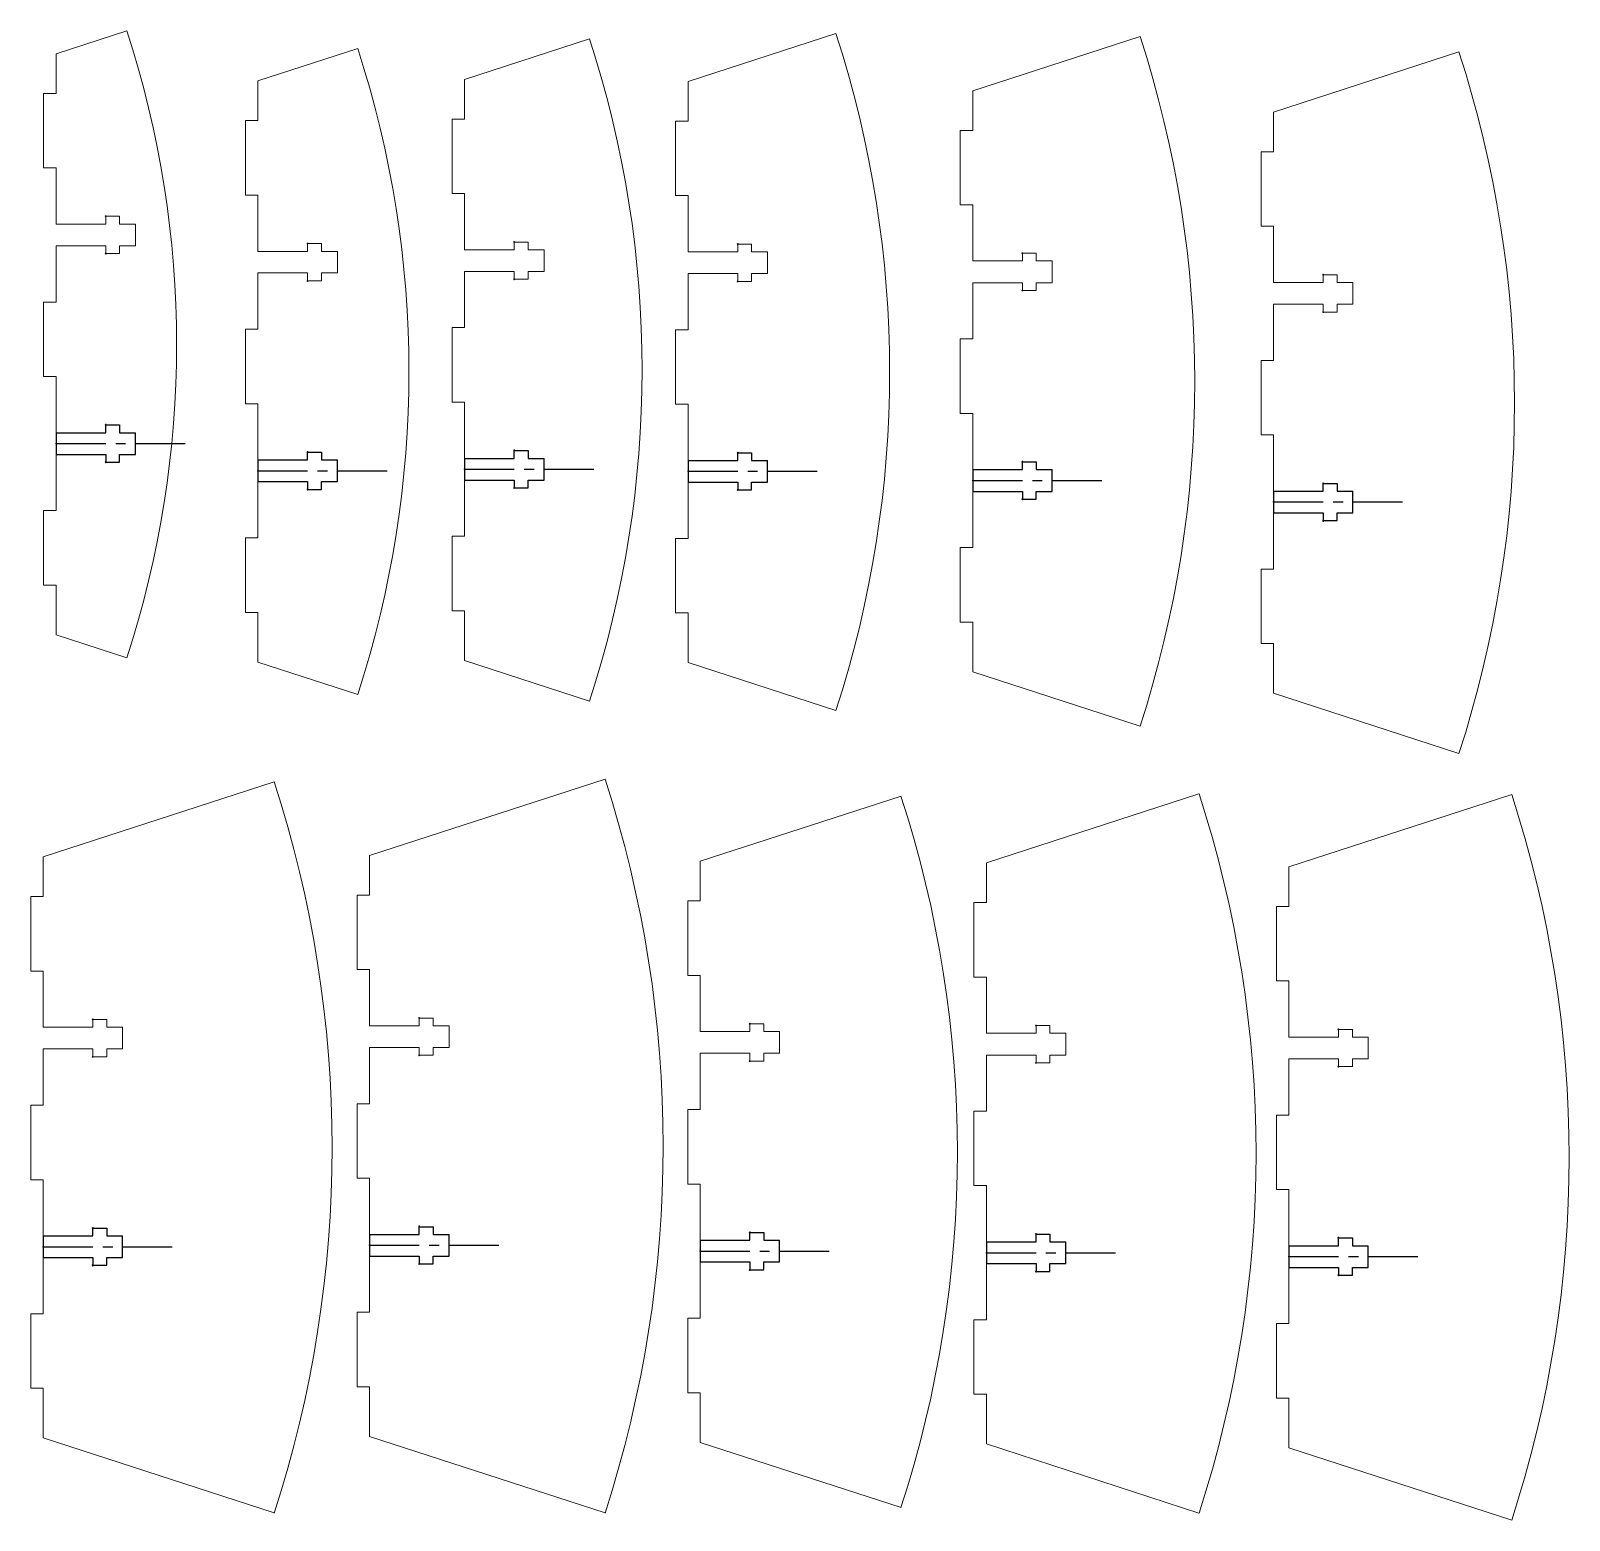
# Model space of a CAD drawing. Header units: inches. Extents: x 0.4 to 15.9, y 0.4 to 15.4.
import ezdxf

# ---------------------------------------------------------------- set-up
doc = ezdxf.new("R2010")
doc.units = ezdxf.units.IN
doc.header["$MEASUREMENT"] = 0
doc.header["$PDSIZE"] = -1
doc.linetypes.add('CENTERX2', pattern=[0.8, 0.5, -0.1, 0.1, -0.1])

msp = doc.modelspace()

# ---------------------------------------------------------------- linework, layer by layer
at = {"color": 7, "linetype": 'Continuous', "lineweight": 15}
for p, q in [((0.652, 15.197), (1.365, 15.428)), ((4.764, 14.938), (6.021, 15.347)), ((7.013, 14.917), (8.501, 15.401)), ((9.878, 14.825), (11.562, 15.372)), ((0.652, 15.197), (0.652, 14.798)), ((2.684, 14.923), (3.688, 15.249)), ((12.905, 14.608), (14.772, 15.215)), ((2.684, 14.923), (2.684, 14.524)), ((4.764, 14.938), (4.764, 14.54)), ((7.013, 14.917), (7.013, 14.519)), ((0.527, 14.048), (0.527, 14.798)), ((0.652, 14.798), (0.527, 14.798)), ((9.878, 14.825), (9.878, 14.426)), ((12.905, 14.608), (12.905, 14.21)), ((2.559, 13.774), (2.559, 14.524)), ((2.684, 14.524), (2.559, 14.524)), ((4.639, 13.79), (4.639, 14.54)), ((4.764, 14.54), (4.639, 14.54)), ((6.888, 13.769), (6.888, 14.519)), ((7.013, 14.519), (6.888, 14.519)), ((9.753, 13.676), (9.753, 14.426)), ((9.878, 14.426), (9.753, 14.426)), ((12.78, 13.46), (12.78, 14.21)), ((12.905, 14.21), (12.78, 14.21)), ((0.527, 14.048), (0.652, 14.048)), ((0.652, 14.048), (0.652, 13.482)), ((4.639, 13.79), (4.764, 13.79)), ((4.764, 13.79), (4.764, 13.224)), ((2.559, 13.774), (2.684, 13.774)), ((2.684, 13.774), (2.684, 13.208)), ((6.888, 13.769), (7.013, 13.769)), ((7.013, 13.769), (7.013, 13.203)), ((9.753, 13.676), (9.878, 13.676)), ((9.878, 13.676), (9.878, 13.111)), ((0.652, 13.482), (1.152, 13.482)), ((1.152, 13.482), (1.152, 13.556)), ((1.157, 13.561), (1.292, 13.561)), ((1.292, 13.561), (1.292, 13.482)), ((1.292, 13.482), (1.452, 13.482)), ((1.452, 13.482), (1.452, 13.264)), ((12.78, 13.46), (12.905, 13.46)), ((12.905, 13.46), (12.905, 12.894)), ((0.652, 13.264), (0.652, 12.698)), ((1.152, 13.264), (0.652, 13.264)), ((1.152, 13.191), (1.152, 13.264)), ((1.292, 13.186), (1.157, 13.186)), ((1.292, 13.264), (1.292, 13.186)), ((1.452, 13.264), (1.292, 13.264)), ((2.684, 13.208), (3.184, 13.208)), ((3.184, 13.208), (3.184, 13.281)), ((3.189, 13.286), (3.324, 13.286)), ((3.324, 13.286), (3.324, 13.208)), ((3.324, 13.208), (3.484, 13.208)), ((3.484, 13.208), (3.484, 12.99)), ((4.764, 13.224), (5.264, 13.224)), ((5.264, 13.224), (5.264, 13.297)), ((5.269, 13.302), (5.404, 13.302)), ((5.404, 13.302), (5.404, 13.224)), ((5.404, 13.224), (5.564, 13.224)), ((5.564, 13.224), (5.564, 13.005)), ((7.013, 13.203), (7.513, 13.203)), ((7.513, 13.203), (7.513, 13.276)), ((7.518, 13.281), (7.653, 13.281)), ((7.653, 13.281), (7.653, 13.203)), ((7.653, 13.203), (7.813, 13.203)), ((7.813, 13.203), (7.813, 12.984)), ((10.378, 13.111), (10.378, 13.184)), ((10.383, 13.189), (10.518, 13.189)), ((10.518, 13.189), (10.518, 13.111)), ((9.878, 13.111), (10.378, 13.111)), ((10.518, 13.111), (10.678, 13.111)), ((10.678, 13.111), (10.678, 12.892)), ((2.684, 12.99), (2.684, 12.424)), ((3.184, 12.99), (2.684, 12.99)), ((3.184, 12.916), (3.184, 12.99)), ((3.324, 12.911), (3.189, 12.911)), ((3.324, 12.99), (3.324, 12.911)), ((3.484, 12.99), (3.324, 12.99)), ((4.764, 13.005), (4.764, 12.44)), ((5.264, 13.005), (4.764, 13.005)), ((5.264, 12.932), (5.264, 13.005)), ((5.404, 12.927), (5.269, 12.927)), ((5.404, 13.005), (5.404, 12.927)), ((5.564, 13.005), (5.404, 13.005)), ((7.013, 12.984), (7.013, 12.419)), ((7.513, 12.984), (7.013, 12.984)), ((7.513, 12.911), (7.513, 12.984)), ((7.653, 12.906), (7.518, 12.906)), ((7.653, 12.984), (7.653, 12.906)), ((7.813, 12.984), (7.653, 12.984)), ((9.878, 12.892), (9.878, 12.326)), ((10.378, 12.892), (9.878, 12.892)), ((10.378, 12.819), (10.378, 12.892)), ((10.518, 12.892), (10.518, 12.814)), ((10.678, 12.892), (10.518, 12.892)), ((12.905, 12.894), (13.405, 12.894)), ((13.405, 12.894), (13.405, 12.967)), ((13.41, 12.972), (13.545, 12.972)), ((13.545, 12.972), (13.545, 12.894)), ((13.545, 12.894), (13.705, 12.894)), ((13.705, 12.894), (13.705, 12.675)), ((0.527, 11.948), (0.527, 12.698)), ((0.652, 12.698), (0.527, 12.698)), ((10.518, 12.814), (10.383, 12.814)), ((12.905, 12.675), (12.905, 12.11)), ((13.405, 12.675), (12.905, 12.675)), ((13.405, 12.602), (13.405, 12.675)), ((13.545, 12.597), (13.41, 12.597)), ((13.545, 12.675), (13.545, 12.597)), ((13.705, 12.675), (13.545, 12.675)), ((2.559, 11.674), (2.559, 12.424)), ((2.684, 12.424), (2.559, 12.424)), ((4.639, 11.69), (4.639, 12.44)), ((4.764, 12.44), (4.639, 12.44)), ((6.888, 11.669), (6.888, 12.419)), ((7.013, 12.419), (6.888, 12.419)), ((9.753, 11.576), (9.753, 12.326)), ((9.878, 12.326), (9.753, 12.326)), ((12.78, 11.36), (12.78, 12.11)), ((12.905, 12.11), (12.78, 12.11)), ((0.527, 11.948), (0.652, 11.948)), ((0.652, 11.948), (0.652, 11.382)), ((2.559, 11.674), (2.684, 11.674)), ((2.684, 11.674), (2.684, 11.108)), ((4.639, 11.69), (4.764, 11.69)), ((4.764, 11.69), (4.764, 11.124)), ((6.888, 11.669), (7.013, 11.669)), ((7.013, 11.669), (7.013, 11.103)), ((1.157, 11.461), (1.292, 11.461)), ((1.292, 11.461), (1.292, 11.382)), ((9.753, 11.576), (9.878, 11.576)), ((9.878, 11.576), (9.878, 11.011)), ((0.652, 11.382), (1.152, 11.382)), ((1.152, 11.382), (1.152, 11.456)), ((1.292, 11.382), (1.452, 11.382)), ((1.452, 11.382), (1.452, 11.164)), ((12.78, 11.36), (12.905, 11.36)), ((12.905, 11.36), (12.905, 10.794)), ((0.652, 11.164), (0.652, 10.598)), ((1.152, 11.164), (0.652, 11.164)), ((1.152, 11.091), (1.152, 11.164)), ((1.292, 11.164), (1.292, 11.086)), ((1.452, 11.164), (1.292, 11.164)), ((3.184, 11.108), (3.184, 11.181)), ((3.189, 11.186), (3.324, 11.186)), ((3.324, 11.186), (3.324, 11.108)), ((5.264, 11.124), (5.264, 11.197)), ((5.269, 11.202), (5.404, 11.202)), ((5.404, 11.202), (5.404, 11.124)), ((7.513, 11.103), (7.513, 11.176)), ((7.518, 11.181), (7.653, 11.181)), ((7.653, 11.181), (7.653, 11.103)), ((1.292, 11.086), (1.157, 11.086)), ((2.684, 11.108), (3.184, 11.108)), ((3.324, 11.108), (3.484, 11.108)), ((3.484, 11.108), (3.484, 10.89)), ((4.764, 11.124), (5.264, 11.124)), ((5.404, 11.124), (5.564, 11.124)), ((5.564, 11.124), (5.564, 10.905)), ((7.013, 11.103), (7.513, 11.103)), ((7.653, 11.103), (7.813, 11.103)), ((7.813, 11.103), (7.813, 10.884)), ((9.878, 11.011), (10.378, 11.011)), ((10.378, 11.011), (10.378, 11.084)), ((10.383, 11.089), (10.518, 11.089)), ((10.518, 11.089), (10.518, 11.011)), ((10.518, 11.011), (10.678, 11.011)), ((10.678, 11.011), (10.678, 10.792)), ((2.684, 10.89), (2.684, 10.324)), ((3.184, 10.89), (2.684, 10.89)), ((3.184, 10.816), (3.184, 10.89)), ((3.324, 10.89), (3.324, 10.811)), ((3.484, 10.89), (3.324, 10.89)), ((4.764, 10.905), (4.764, 10.34)), ((5.264, 10.905), (4.764, 10.905)), ((5.264, 10.832), (5.264, 10.905)), ((5.404, 10.905), (5.404, 10.827)), ((5.564, 10.905), (5.404, 10.905)), ((7.013, 10.884), (7.013, 10.319)), ((7.513, 10.884), (7.013, 10.884)), ((7.513, 10.811), (7.513, 10.884)), ((7.653, 10.884), (7.653, 10.806)), ((7.813, 10.884), (7.653, 10.884)), ((13.405, 10.794), (13.405, 10.867)), ((13.41, 10.872), (13.545, 10.872)), ((13.545, 10.872), (13.545, 10.794)), ((3.324, 10.811), (3.189, 10.811)), ((5.404, 10.827), (5.269, 10.827)), ((7.653, 10.806), (7.518, 10.806)), ((9.878, 10.792), (9.878, 10.226)), ((10.378, 10.792), (9.878, 10.792)), ((10.378, 10.719), (10.378, 10.792)), ((10.518, 10.714), (10.383, 10.714)), ((10.518, 10.792), (10.518, 10.714)), ((10.678, 10.792), (10.518, 10.792)), ((12.905, 10.794), (13.405, 10.794)), ((13.545, 10.794), (13.705, 10.794)), ((13.705, 10.794), (13.705, 10.575)), ((0.527, 9.848), (0.527, 10.598)), ((0.652, 10.598), (0.527, 10.598)), ((12.905, 10.575), (12.905, 10.01)), ((13.405, 10.575), (12.905, 10.575)), ((13.405, 10.502), (13.405, 10.575)), ((13.545, 10.575), (13.545, 10.497)), ((13.705, 10.575), (13.545, 10.575)), ((13.545, 10.497), (13.41, 10.497)), ((2.559, 9.574), (2.559, 10.324)), ((2.684, 10.324), (2.559, 10.324)), ((4.639, 9.59), (4.639, 10.34)), ((4.764, 10.34), (4.639, 10.34)), ((6.888, 9.569), (6.888, 10.319)), ((7.013, 10.319), (6.888, 10.319)), ((9.753, 9.476), (9.753, 10.226)), ((9.878, 10.226), (9.753, 10.226)), ((12.78, 9.26), (12.78, 10.01)), ((12.905, 10.01), (12.78, 10.01)), ((0.527, 9.848), (0.652, 9.848)), ((0.652, 9.848), (0.652, 9.348)), ((2.559, 9.574), (2.684, 9.574)), ((2.684, 9.574), (2.684, 9.074)), ((4.639, 9.59), (4.764, 9.59)), ((4.764, 9.59), (4.764, 9.09)), ((6.888, 9.569), (7.013, 9.569)), ((7.013, 9.569), (7.013, 9.069)), ((9.753, 9.476), (9.878, 9.476)), ((9.878, 9.476), (9.878, 8.976)), ((0.652, 9.348), (1.365, 9.116)), ((12.78, 9.26), (12.905, 9.26)), ((12.905, 9.26), (12.905, 8.76)), ((2.684, 9.074), (3.688, 8.748)), ((4.764, 9.09), (6.021, 8.681)), ((7.013, 9.069), (8.501, 8.585)), ((9.878, 8.976), (11.562, 8.429)), ((12.905, 8.76), (14.772, 8.153)), ((0.522, 7.112), (2.847, 7.867)), ((3.807, 7.126), (6.177, 7.896)), ((10.015, 7.051), (12.155, 7.747)), ((7.134, 7.068), (9.156, 7.725)), ((13.059, 7.012), (15.303, 7.742)), ((3.807, 7.126), (3.807, 6.728)), ((0.522, 7.112), (0.522, 6.713)), ((7.134, 7.068), (7.134, 6.669)), ((10.015, 7.051), (10.015, 6.653)), ((13.059, 7.012), (13.059, 6.614)), ((0.397, 5.963), (0.397, 6.713)), ((0.522, 6.713), (0.397, 6.713)), ((3.682, 5.978), (3.682, 6.728)), ((3.807, 6.728), (3.682, 6.728)), ((7.009, 5.919), (7.009, 6.669)), ((7.134, 6.669), (7.009, 6.669)), ((9.89, 5.903), (9.89, 6.653)), ((10.015, 6.653), (9.89, 6.653)), ((12.934, 5.864), (12.934, 6.614)), ((13.059, 6.614), (12.934, 6.614)), ((0.397, 5.963), (0.522, 5.963)), ((0.522, 5.963), (0.522, 5.398)), ((3.682, 5.978), (3.807, 5.978)), ((3.807, 5.978), (3.807, 5.412)), ((7.009, 5.919), (7.134, 5.919)), ((7.134, 5.919), (7.134, 5.353)), ((9.89, 5.903), (10.015, 5.903)), ((10.015, 5.903), (10.015, 5.337)), ((12.934, 5.864), (13.059, 5.864)), ((13.059, 5.864), (13.059, 5.298)), ((1.022, 5.398), (1.022, 5.471)), ((1.027, 5.476), (1.162, 5.476)), ((1.162, 5.476), (1.162, 5.398)), ((4.307, 5.412), (4.307, 5.485)), ((4.312, 5.49), (4.447, 5.49)), ((4.447, 5.49), (4.447, 5.412)), ((7.634, 5.353), (7.634, 5.427)), ((7.639, 5.432), (7.774, 5.432)), ((7.774, 5.432), (7.774, 5.353)), ((0.522, 5.398), (1.022, 5.398)), ((1.162, 5.398), (1.322, 5.398)), ((1.322, 5.398), (1.322, 5.179)), ((3.807, 5.412), (4.307, 5.412)), ((4.447, 5.412), (4.607, 5.412)), ((4.607, 5.412), (4.607, 5.193)), ((7.134, 5.353), (7.634, 5.353)), ((7.774, 5.353), (7.934, 5.353)), ((7.934, 5.353), (7.934, 5.135)), ((10.015, 5.337), (10.515, 5.337)), ((10.515, 5.337), (10.515, 5.41)), ((10.52, 5.415), (10.655, 5.415)), ((10.655, 5.415), (10.655, 5.337)), ((10.655, 5.337), (10.815, 5.337)), ((10.815, 5.337), (10.815, 5.118)), ((13.059, 5.298), (13.559, 5.298)), ((13.559, 5.298), (13.559, 5.371)), ((13.564, 5.376), (13.699, 5.376)), ((13.699, 5.376), (13.699, 5.298)), ((13.699, 5.298), (13.859, 5.298)), ((13.859, 5.298), (13.859, 5.08)), ((0.522, 5.179), (0.522, 4.613)), ((1.022, 5.179), (0.522, 5.179)), ((1.022, 5.106), (1.022, 5.179)), ((1.162, 5.179), (1.162, 5.101)), ((1.322, 5.179), (1.162, 5.179)), ((3.807, 5.193), (3.807, 4.628)), ((4.307, 5.193), (3.807, 5.193)), ((4.307, 5.12), (4.307, 5.193)), ((4.447, 5.115), (4.312, 5.115)), ((4.447, 5.193), (4.447, 5.115)), ((4.607, 5.193), (4.447, 5.193)), ((7.134, 5.135), (7.134, 4.569)), ((7.634, 5.135), (7.134, 5.135)), ((7.634, 5.062), (7.634, 5.135)), ((7.774, 5.135), (7.774, 5.057)), ((7.934, 5.135), (7.774, 5.135)), ((10.015, 5.118), (10.015, 4.553)), ((10.515, 5.118), (10.015, 5.118)), ((10.515, 5.045), (10.515, 5.118)), ((10.655, 5.118), (10.655, 5.04)), ((10.815, 5.118), (10.655, 5.118)), ((1.162, 5.101), (1.027, 5.101)), ((7.774, 5.057), (7.639, 5.057)), ((10.655, 5.04), (10.52, 5.04)), ((13.059, 5.08), (13.059, 4.514)), ((13.559, 5.08), (13.059, 5.08)), ((13.559, 5.006), (13.559, 5.08)), ((13.699, 5.001), (13.564, 5.001)), ((13.699, 5.08), (13.699, 5.001)), ((13.859, 5.08), (13.699, 5.08)), ((0.397, 3.863), (0.397, 4.613)), ((0.522, 4.613), (0.397, 4.613)), ((3.682, 3.878), (3.682, 4.628)), ((3.807, 4.628), (3.682, 4.628)), ((7.009, 3.819), (7.009, 4.569)), ((7.134, 4.569), (7.009, 4.569)), ((9.89, 3.803), (9.89, 4.553)), ((10.015, 4.553), (9.89, 4.553)), ((12.934, 3.764), (12.934, 4.514)), ((13.059, 4.514), (12.934, 4.514)), ((3.682, 3.878), (3.807, 3.878)), ((3.807, 3.878), (3.807, 3.312)), ((0.397, 3.863), (0.522, 3.863)), ((0.522, 3.863), (0.522, 3.298)), ((7.009, 3.819), (7.134, 3.819)), ((7.134, 3.819), (7.134, 3.253)), ((9.89, 3.803), (10.015, 3.803)), ((10.015, 3.803), (10.015, 3.237)), ((12.934, 3.764), (13.059, 3.764)), ((13.059, 3.764), (13.059, 3.198)), ((0.522, 3.298), (1.022, 3.298)), ((1.022, 3.298), (1.022, 3.371)), ((1.027, 3.376), (1.162, 3.376)), ((1.162, 3.376), (1.162, 3.298)), ((1.162, 3.298), (1.322, 3.298)), ((1.322, 3.298), (1.322, 3.079)), ((3.807, 3.312), (4.307, 3.312)), ((4.307, 3.312), (4.307, 3.385)), ((4.312, 3.39), (4.447, 3.39)), ((4.447, 3.39), (4.447, 3.312)), ((4.447, 3.312), (4.607, 3.312)), ((4.607, 3.312), (4.607, 3.093)), ((7.134, 3.253), (7.634, 3.253)), ((7.634, 3.253), (7.634, 3.327)), ((7.639, 3.332), (7.774, 3.332)), ((7.774, 3.332), (7.774, 3.253)), ((7.774, 3.253), (7.934, 3.253)), ((7.934, 3.253), (7.934, 3.035)), ((10.515, 3.237), (10.515, 3.31)), ((10.52, 3.315), (10.655, 3.315)), ((10.655, 3.315), (10.655, 3.237)), ((13.559, 3.198), (13.559, 3.271)), ((13.564, 3.276), (13.699, 3.276)), ((13.699, 3.276), (13.699, 3.198)), ((10.015, 3.237), (10.515, 3.237)), ((10.655, 3.237), (10.815, 3.237)), ((10.815, 3.237), (10.815, 3.018)), ((13.059, 3.198), (13.559, 3.198)), ((13.699, 3.198), (13.859, 3.198)), ((13.859, 3.198), (13.859, 2.98)), ((0.522, 3.079), (0.522, 2.513)), ((1.022, 3.079), (0.522, 3.079)), ((1.022, 3.006), (1.022, 3.079)), ((1.162, 3.001), (1.027, 3.001)), ((1.162, 3.079), (1.162, 3.001)), ((1.322, 3.079), (1.162, 3.079)), ((3.807, 3.093), (3.807, 2.528)), ((4.307, 3.093), (3.807, 3.093)), ((4.307, 3.02), (4.307, 3.093)), ((4.447, 3.015), (4.312, 3.015)), ((4.447, 3.093), (4.447, 3.015)), ((4.607, 3.093), (4.447, 3.093)), ((7.134, 3.035), (7.134, 2.469)), ((7.634, 3.035), (7.134, 3.035)), ((7.634, 2.962), (7.634, 3.035)), ((7.774, 2.957), (7.639, 2.957)), ((7.774, 3.035), (7.774, 2.957)), ((7.934, 3.035), (7.774, 3.035)), ((10.015, 3.018), (10.015, 2.453)), ((10.515, 3.018), (10.015, 3.018)), ((10.515, 2.945), (10.515, 3.018)), ((10.655, 3.018), (10.655, 2.94)), ((10.815, 3.018), (10.655, 3.018)), ((13.059, 2.98), (13.059, 2.414)), ((13.559, 2.98), (13.059, 2.98)), ((13.559, 2.906), (13.559, 2.98)), ((13.699, 2.98), (13.699, 2.901)), ((13.859, 2.98), (13.699, 2.98)), ((10.655, 2.94), (10.52, 2.94)), ((13.699, 2.901), (13.564, 2.901)), ((0.397, 1.763), (0.397, 2.513)), ((0.522, 2.513), (0.397, 2.513)), ((3.682, 1.778), (3.682, 2.528)), ((3.807, 2.528), (3.682, 2.528)), ((7.009, 1.719), (7.009, 2.469)), ((7.134, 2.469), (7.009, 2.469)), ((9.89, 1.703), (9.89, 2.453)), ((10.015, 2.453), (9.89, 2.453)), ((12.934, 1.664), (12.934, 2.414)), ((13.059, 2.414), (12.934, 2.414)), ((0.397, 1.763), (0.522, 1.763)), ((0.522, 1.763), (0.522, 1.263)), ((3.682, 1.778), (3.807, 1.778)), ((3.807, 1.778), (3.807, 1.278)), ((7.009, 1.719), (7.134, 1.719)), ((7.134, 1.719), (7.134, 1.219)), ((9.89, 1.703), (10.015, 1.703)), ((10.015, 1.703), (10.015, 1.203)), ((12.934, 1.664), (13.059, 1.664)), ((13.059, 1.664), (13.059, 1.164)), ((0.522, 1.263), (2.847, 0.508)), ((3.807, 1.278), (6.177, 0.508)), ((7.134, 1.219), (9.156, 0.562)), ((10.015, 1.203), (12.155, 0.507)), ((13.059, 1.164), (15.303, 0.435))]:
    msp.add_line(p, q, dxfattribs=at)
at = {"color": 7, "linetype": 'Continuous'}
for p, q in [((1.157, 11.461), (1.292, 11.461)), ((1.292, 11.461), (1.292, 11.382)), ((0.652, 11.382), (0.652, 11.164)), ((0.652, 11.382), (1.152, 11.382)), ((1.152, 11.382), (1.152, 11.456)), ((1.292, 11.382), (1.452, 11.382)), ((1.452, 11.164), (1.452, 11.382)), ((0.652, 11.164), (1.152, 11.164)), ((1.152, 11.164), (1.152, 11.091)), ((1.292, 11.086), (1.292, 11.164)), ((1.292, 11.164), (1.452, 11.164)), ((3.184, 11.108), (3.184, 11.181)), ((3.189, 11.186), (3.324, 11.186)), ((3.324, 11.186), (3.324, 11.108)), ((5.264, 11.124), (5.264, 11.197)), ((5.269, 11.202), (5.404, 11.202)), ((5.404, 11.202), (5.404, 11.124)), ((7.513, 11.103), (7.513, 11.176)), ((7.518, 11.181), (7.653, 11.181)), ((7.653, 11.181), (7.653, 11.103)), ((1.157, 11.086), (1.292, 11.086)), ((2.684, 11.108), (2.684, 10.89)), ((2.684, 11.108), (3.184, 11.108)), ((3.324, 11.108), (3.484, 11.108)), ((3.484, 10.89), (3.484, 11.108)), ((4.764, 11.124), (4.764, 10.905)), ((4.764, 11.124), (5.264, 11.124)), ((5.404, 11.124), (5.564, 11.124)), ((5.564, 10.905), (5.564, 11.124)), ((7.013, 11.103), (7.013, 10.884)), ((7.013, 11.103), (7.513, 11.103)), ((7.653, 11.103), (7.813, 11.103)), ((7.813, 10.884), (7.813, 11.103)), ((9.878, 11.011), (9.878, 10.792)), ((9.878, 11.011), (10.378, 11.011)), ((10.378, 11.011), (10.378, 11.084)), ((10.383, 11.089), (10.518, 11.089)), ((10.518, 11.089), (10.518, 11.011)), ((10.518, 11.011), (10.678, 11.011)), ((10.678, 10.792), (10.678, 11.011)), ((2.684, 10.89), (3.184, 10.89)), ((3.184, 10.89), (3.184, 10.816)), ((3.324, 10.811), (3.324, 10.89)), ((3.324, 10.89), (3.484, 10.89)), ((4.764, 10.905), (5.264, 10.905)), ((5.264, 10.905), (5.264, 10.832)), ((5.404, 10.827), (5.404, 10.905)), ((5.404, 10.905), (5.564, 10.905)), ((7.013, 10.884), (7.513, 10.884)), ((7.513, 10.884), (7.513, 10.811)), ((7.653, 10.806), (7.653, 10.884)), ((7.653, 10.884), (7.813, 10.884)), ((13.405, 10.794), (13.405, 10.867)), ((13.41, 10.872), (13.545, 10.872)), ((13.545, 10.872), (13.545, 10.794)), ((3.189, 10.811), (3.324, 10.811)), ((5.269, 10.827), (5.404, 10.827)), ((7.518, 10.806), (7.653, 10.806)), ((9.878, 10.792), (10.378, 10.792)), ((10.378, 10.792), (10.378, 10.719)), ((10.383, 10.714), (10.518, 10.714)), ((10.518, 10.714), (10.518, 10.792)), ((10.518, 10.792), (10.678, 10.792)), ((12.905, 10.794), (12.905, 10.575)), ((12.905, 10.794), (13.405, 10.794)), ((13.545, 10.794), (13.705, 10.794)), ((13.705, 10.575), (13.705, 10.794)), ((12.905, 10.575), (13.405, 10.575)), ((13.405, 10.575), (13.405, 10.502)), ((13.545, 10.497), (13.545, 10.575)), ((13.545, 10.575), (13.705, 10.575)), ((13.41, 10.497), (13.545, 10.497)), ((0.522, 3.298), (0.522, 3.079)), ((0.522, 3.298), (1.022, 3.298)), ((1.022, 3.298), (1.022, 3.371)), ((1.027, 3.376), (1.162, 3.376)), ((1.162, 3.376), (1.162, 3.298)), ((1.162, 3.298), (1.322, 3.298)), ((1.322, 3.079), (1.322, 3.298)), ((3.807, 3.312), (3.807, 3.093)), ((3.807, 3.312), (4.307, 3.312)), ((4.307, 3.312), (4.307, 3.385)), ((4.312, 3.39), (4.447, 3.39)), ((4.447, 3.39), (4.447, 3.312)), ((4.447, 3.312), (4.607, 3.312)), ((4.607, 3.093), (4.607, 3.312)), ((7.134, 3.253), (7.134, 3.035)), ((7.134, 3.253), (7.634, 3.253)), ((7.634, 3.253), (7.634, 3.327)), ((7.639, 3.332), (7.774, 3.332)), ((7.774, 3.332), (7.774, 3.253)), ((7.774, 3.253), (7.934, 3.253)), ((7.934, 3.035), (7.934, 3.253)), ((10.515, 3.237), (10.515, 3.31)), ((10.52, 3.315), (10.655, 3.315)), ((10.655, 3.315), (10.655, 3.237)), ((13.559, 3.198), (13.559, 3.271)), ((13.564, 3.276), (13.699, 3.276)), ((13.699, 3.276), (13.699, 3.198)), ((10.015, 3.237), (10.015, 3.018)), ((10.015, 3.237), (10.515, 3.237)), ((10.655, 3.237), (10.815, 3.237)), ((10.815, 3.018), (10.815, 3.237)), ((13.059, 3.198), (13.059, 2.98)), ((13.059, 3.198), (13.559, 3.198)), ((13.699, 3.198), (13.859, 3.198)), ((13.859, 2.98), (13.859, 3.198)), ((0.522, 3.079), (1.022, 3.079)), ((1.022, 3.079), (1.022, 3.006)), ((1.027, 3.001), (1.162, 3.001)), ((1.162, 3.001), (1.162, 3.079)), ((1.162, 3.079), (1.322, 3.079)), ((3.807, 3.093), (4.307, 3.093)), ((4.307, 3.093), (4.307, 3.02)), ((4.312, 3.015), (4.447, 3.015)), ((4.447, 3.015), (4.447, 3.093)), ((4.447, 3.093), (4.607, 3.093)), ((7.134, 3.035), (7.634, 3.035)), ((7.634, 3.035), (7.634, 2.962)), ((7.639, 2.957), (7.774, 2.957)), ((7.774, 2.957), (7.774, 3.035)), ((7.774, 3.035), (7.934, 3.035)), ((10.015, 3.018), (10.515, 3.018)), ((10.515, 3.018), (10.515, 2.945)), ((10.655, 2.94), (10.655, 3.018)), ((10.655, 3.018), (10.815, 3.018)), ((13.059, 2.98), (13.559, 2.98)), ((13.559, 2.98), (13.559, 2.906)), ((13.699, 2.901), (13.699, 2.98)), ((13.699, 2.98), (13.859, 2.98)), ((10.52, 2.94), (10.655, 2.94)), ((13.564, 2.901), (13.699, 2.901))]:
    msp.add_line(p, q, dxfattribs=at)
at = {"color": 7, "linetype": 'CENTERX2'}
for p, q in [((0.652, 11.273), (2.01, 11.273)), ((2.684, 10.999), (4.043, 10.999)), ((4.764, 11.015), (6.122, 11.015)), ((7.013, 10.994), (8.371, 10.994)), ((9.878, 10.901), (11.236, 10.901)), ((12.905, 10.685), (14.264, 10.685)), ((0.522, 3.188), (1.881, 3.188)), ((3.807, 3.203), (5.165, 3.203)), ((7.134, 3.144), (8.492, 3.144)), ((10.015, 3.128), (11.373, 3.128)), ((13.059, 3.089), (14.418, 3.089))]:
    msp.add_line(p, q, dxfattribs=at)
at = {"color": 7, "linetype": 'Continuous', "lineweight": 15}
for centre, radius, start, end in [((-8.348, 12.272), 10.213, 342, 18), ((-4.236, 12.014), 10.786, 342, 18), ((-1.987, 11.993), 11.028, 342, 18), ((0.878, 11.9), 11.234, 342, 18), ((-6.316, 11.998), 10.519, 342, 18), ((3.905, 11.684), 11.426, 342, 18), ((1.152, 13.561), 0.005, 0, 270), ((1.152, 13.186), 0.005, 90, 0), ((3.184, 13.286), 0.005, 0, 270), ((5.264, 13.302), 0.005, 0, 270), ((7.513, 13.281), 0.005, 0, 270), ((10.378, 13.189), 0.005, 0, 270), ((3.184, 12.911), 0.005, 90, 0), ((5.264, 12.927), 0.005, 90, 0), ((7.513, 12.906), 0.005, 90, 0), ((13.405, 12.972), 0.005, 0, 270), ((10.378, 12.814), 0.005, 90, 0), ((13.405, 12.597), 0.005, 90, 0), ((1.152, 11.461), 0.005, 0, 270), ((3.184, 11.186), 0.005, 0, 270), ((5.264, 11.202), 0.005, 0, 270), ((7.513, 11.181), 0.005, 0, 270), ((1.152, 11.086), 0.005, 90, 0), ((10.378, 11.089), 0.005, 0, 270), ((13.405, 10.872), 0.005, 0, 270), ((3.184, 10.811), 0.005, 90, 0), ((5.264, 10.827), 0.005, 90, 0), ((7.513, 10.806), 0.005, 90, 0), ((10.378, 10.714), 0.005, 90, 0), ((13.405, 10.497), 0.005, 90, 0), ((-8.478, 4.187), 11.908, 342, 18), ((-5.193, 4.202), 11.955, 342, 18), ((1.015, 4.127), 11.714, 342, 18), ((-1.866, 4.143), 11.589, 342, 18), ((4.059, 4.088), 11.822, 342, 18), ((1.022, 5.476), 0.005, 0, 270), ((4.307, 5.49), 0.005, 0, 270), ((7.634, 5.432), 0.005, 0, 270), ((10.515, 5.415), 0.005, 0, 270), ((13.559, 5.376), 0.005, 0, 270), ((4.307, 5.115), 0.005, 90, 0), ((1.022, 5.101), 0.005, 90, 0), ((7.634, 5.057), 0.005, 90, 0), ((10.515, 5.04), 0.005, 90, 0), ((13.559, 5.001), 0.005, 90, 0), ((1.022, 3.376), 0.005, 0, 270), ((4.307, 3.39), 0.005, 0, 270), ((7.634, 3.332), 0.005, 0, 270), ((10.515, 3.315), 0.005, 0, 270), ((13.559, 3.276), 0.005, 0, 270), ((1.022, 3.001), 0.005, 90, 0), ((4.307, 3.015), 0.005, 90, 0), ((7.634, 2.957), 0.005, 90, 0), ((10.515, 2.94), 0.005, 90, 0), ((13.559, 2.901), 0.005, 90, 0)]:
    msp.add_arc(centre, radius, start, end, dxfattribs=at)
at = {"color": 7, "linetype": 'Continuous'}
for centre, start, end in [((1.152, 11.461), 0, 270), ((3.184, 11.186), 0, 270), ((5.264, 11.202), 0, 270), ((7.513, 11.181), 0, 270), ((1.152, 11.086), 90, 0), ((10.378, 11.089), 0, 270), ((13.405, 10.872), 0, 270), ((3.184, 10.811), 90, 0), ((5.264, 10.827), 90, 0), ((7.513, 10.806), 90, 0), ((10.378, 10.714), 90, 0), ((13.405, 10.497), 90, 0), ((1.022, 3.376), 0, 270), ((4.307, 3.39), 0, 270), ((7.634, 3.332), 0, 270), ((10.515, 3.315), 0, 270), ((13.559, 3.276), 0, 270), ((1.022, 3.001), 90, 0), ((4.307, 3.015), 90, 0), ((7.634, 2.957), 90, 0), ((10.515, 2.94), 90, 0), ((13.559, 2.901), 90, 0)]:
    msp.add_arc(centre, 0.005, start, end, dxfattribs=at)
for p in [(0.652, 11.273), (1.452, 11.273), (2.684, 10.999), (3.484, 10.999), (4.764, 11.015), (5.564, 11.015), (7.013, 10.994), (7.813, 10.994), (9.878, 10.901), (10.678, 10.901), (12.905, 10.685), (13.705, 10.685), (0.522, 3.188), (1.322, 3.188), (3.807, 3.203), (4.607, 3.203), (7.134, 3.144), (7.934, 3.144), (10.015, 3.128), (10.815, 3.128), (13.059, 3.089), (13.859, 3.089)]:
    msp.add_point(p, dxfattribs=at)

doc.saveas('drawing.dxf')
